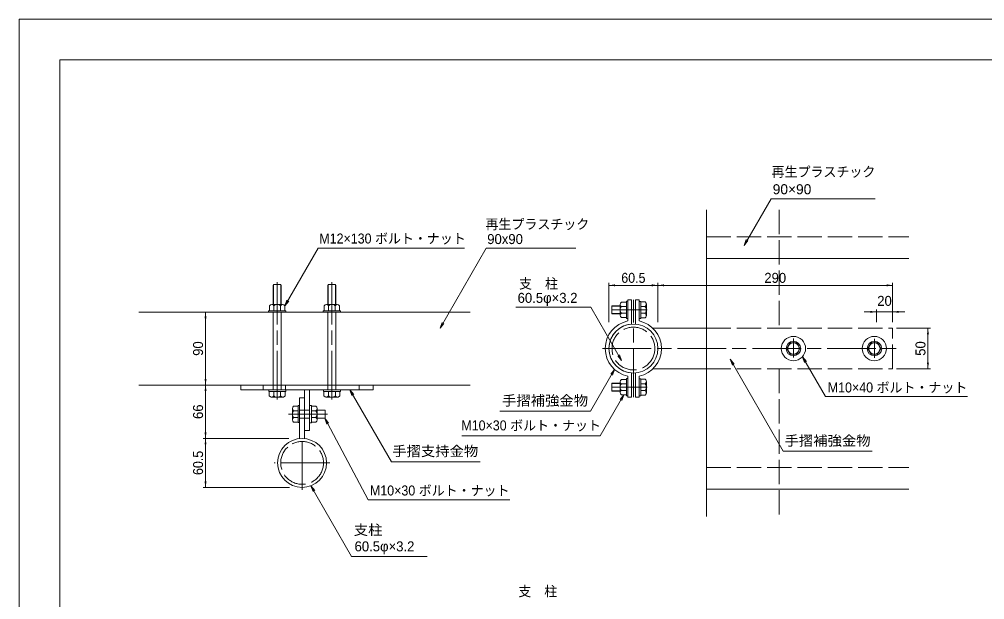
# Model space of a CAD drawing. Units: millimetres at full size, sheet at 1:5. Extents: x 47 to 2146, y -22 to 1455.
# Drawn here: x 47 to 1240, y 738 to 1455 of the extents above; entities that cross this region are included whole.
import ezdxf
from ezdxf.enums import TextEntityAlignment as Align

# ---------------------------------------------------------------- set-up
doc = ezdxf.new("R2010")
doc.units = ezdxf.units.MM
doc.header["$LTSCALE"] = 5
doc.linetypes.add('CHAIN', pattern=[18.5, 12, -1.5, 3.5, -1.5])
doc.linetypes.add('DASHED', pattern=[7.5, 6, -1.5])
for name, color, linetype, lineweight in [('ボルト', 7, 'Continuous', 18), ('中心線', 7, 'CHAIN', 9), ('図面枠-A3', 7, 'Continuous', 13), ('図面枠-レイアウト', 7, 'Continuous', 13), ('寸法', 7, 'Continuous', 13), ('引出線', 7, 'Continuous', 13), ('支持金物', 7, 'Continuous', 13), ('支柱', 7, 'Continuous', 18), ('文字', 7, 'Continuous', 9), ('破線', 7, 'DASHED', 9), ('角材', 7, 'Continuous', 18), ('金物', 7, 'Continuous', 18)]:
    doc.layers.add(name, color=color, linetype=linetype, lineweight=lineweight)
doc.styles.add('ＭＳ Ｐゴシック', font='')
doc.styles.get('ＭＳ Ｐゴシック').set_extended_font_data('MS PGothic')

# ---------------------------------------------------------------- blocks, each defined once
blk = doc.blocks.new('open_arrow')
at = {"color": 0, "linetype": 'Continuous', "lineweight": -2}
blk.add_lwpolyline([(7.5, 1.25), (0, 0), (7.5, -1.25)], dxfattribs=at)
blk = doc.blocks.new('filled_arrow')
at = {"color": 0, "linetype": 'Continuous', "lineweight": -2}
blk.add_solid([(7.5, 1.25), (0, 0), (7.5, -1.25)], dxfattribs=at)

msp = doc.modelspace()

# ---------------------------------------------------------------- linework, layer by layer
at = {"layer": 'ボルト'}
for p, q in [((360.847, 1127.37), (360.405, 1126.928)), ((360.405, 1126.928), (360.405, 1102.87)), ((360.847, 1127.37), (369.963, 1127.37)), ((360.847, 1127.37), (360.847, 1102.87)), ((370.405, 1126.928), (369.963, 1127.37)), ((369.963, 1127.37), (369.963, 1102.87)), ((370.405, 1126.928), (370.405, 1102.87)), ((428.019, 1126.928), (428.461, 1127.37)), ((428.019, 1126.928), (428.019, 1102.87)), ((437.577, 1127.37), (428.461, 1127.37)), ((428.461, 1127.37), (428.461, 1102.87)), ((437.577, 1127.37), (438.019, 1126.928)), ((437.577, 1127.37), (437.577, 1102.87)), ((438.019, 1126.928), (438.019, 1102.87)), ((356.028, 1094.87), (356.028, 1101.245)), ((372.068, 1102.87), (358.742, 1102.87)), ((361.342, 1094.87), (361.342, 1101.245)), ((369.467, 1094.87), (369.467, 1101.245)), ((374.781, 1094.87), (374.781, 1101.245)), ((423.643, 1094.87), (423.643, 1101.245)), ((426.356, 1102.87), (439.681, 1102.87)), ((428.956, 1094.87), (428.956, 1101.245)), ((437.081, 1094.87), (437.081, 1101.245)), ((442.395, 1094.87), (442.395, 1101.245)), ((354.781, 1094.87), (376.028, 1094.87)), ((354.781, 1094.87), (354.781, 1093.37)), ((360.405, 1093.37), (360.405, 997.37)), ((370.404, 1093.37), (370.404, 997.37)), ((376.028, 1093.37), (376.028, 1094.87)), ((443.643, 1094.87), (422.395, 1094.87)), ((422.395, 1093.37), (422.395, 1094.87)), ((428.019, 1093.37), (428.019, 997.37)), ((438.019, 1093.37), (438.019, 997.37)), ((443.643, 1094.87), (443.643, 1093.37)), ((354.905, 997.37), (354.905, 995.37)), ((354.905, 995.37), (375.905, 995.37)), ((355.596, 995.37), (355.596, 989.97)), ((355.596, 989.97), (356.048, 989.461)), ((361.023, 989.738), (361.155, 989.97)), ((361.154, 995.37), (361.154, 989.97)), ((361.155, 989.97), (361.994, 989.34)), ((369.366, 989.727), (369.655, 989.97)), ((369.655, 995.37), (369.655, 989.97)), ((369.655, 989.97), (369.916, 989.549)), ((374.844, 989.542), (375.213, 989.97)), ((375.214, 995.37), (375.214, 989.97)), ((375.905, 995.37), (375.905, 997.37)), ((422.519, 995.37), (422.519, 997.37)), ((443.519, 995.37), (422.519, 995.37)), ((423.21, 995.37), (423.21, 989.97)), ((423.579, 989.542), (423.21, 989.97)), ((428.769, 989.97), (428.508, 989.549)), ((428.769, 995.37), (428.769, 989.97)), ((428.769, 989.97), (429.608, 989.34)), ((436.98, 989.727), (437.269, 989.97)), ((437.269, 995.37), (437.269, 989.97)), ((437.269, 989.97), (437.53, 989.549)), ((442.459, 989.542), (442.828, 989.97)), ((442.828, 995.37), (442.828, 989.97)), ((443.519, 997.37), (443.519, 995.37)), ((356.048, 989.461), (356.588, 989.034)), ((356.588, 989.034), (357.198, 988.702)), ((357.198, 988.702), (357.86, 988.475)), ((357.86, 988.475), (358.435, 988.37)), ((358.435, 988.37), (358.951, 988.407)), ((358.435, 988.37), (372.375, 988.37)), ((358.951, 988.407), (359.452, 988.527)), ((359.452, 988.527), (359.924, 988.727)), ((359.924, 988.727), (360.351, 989.002)), ((360.351, 989.002), (360.721, 989.342)), ((360.721, 989.342), (361.023, 989.738)), ((361.994, 989.34), (362.937, 988.856)), ((362.937, 988.856), (363.955, 988.533)), ((363.955, 988.533), (365.017, 988.382)), ((365.017, 988.382), (365.405, 988.37)), ((365.405, 988.37), (366.475, 988.459)), ((366.475, 988.459), (367.512, 988.72)), ((367.512, 988.72), (368.486, 989.147)), ((368.486, 989.147), (369.366, 989.727)), ((369.916, 989.549), (370.25, 989.178)), ((370.25, 989.178), (370.648, 988.867)), ((370.648, 988.867), (371.098, 988.626)), ((371.098, 988.626), (371.585, 988.461)), ((371.585, 988.461), (372.095, 988.379)), ((372.095, 988.379), (372.375, 988.37)), ((372.374, 988.37), (373.065, 988.505)), ((373.065, 988.505), (373.719, 988.751)), ((373.719, 988.751), (374.318, 989.1)), ((374.318, 989.1), (374.844, 989.542)), ((424.105, 989.1), (423.579, 989.542)), ((424.704, 988.751), (424.105, 989.1)), ((425.359, 988.505), (424.704, 988.751)), ((426.049, 988.37), (425.359, 988.505)), ((426.328, 988.379), (426.049, 988.37)), ((439.989, 988.37), (426.049, 988.37)), ((426.838, 988.461), (426.328, 988.379)), ((427.325, 988.626), (426.838, 988.461)), ((427.775, 988.867), (427.325, 988.626)), ((428.173, 989.178), (427.775, 988.867)), ((428.508, 989.549), (428.173, 989.178)), ((429.608, 989.34), (430.551, 988.856)), ((430.551, 988.856), (431.569, 988.533)), ((431.569, 988.533), (432.632, 988.382)), ((432.632, 988.382), (433.019, 988.37)), ((433.019, 988.37), (434.089, 988.459)), ((434.089, 988.459), (435.127, 988.72)), ((435.127, 988.72), (436.1, 989.147)), ((436.1, 989.147), (436.98, 989.727)), ((437.53, 989.549), (437.865, 989.178)), ((437.865, 989.178), (438.263, 988.867)), ((438.263, 988.867), (438.712, 988.626)), ((438.712, 988.626), (439.199, 988.461)), ((439.199, 988.461), (439.709, 988.379)), ((439.709, 988.379), (439.989, 988.37)), ((439.989, 988.37), (440.679, 988.505)), ((440.679, 988.505), (441.333, 988.751)), ((441.333, 988.751), (441.933, 989.1)), ((441.933, 989.1), (442.459, 989.542))]:
    msp.add_line(p, q, dxfattribs=at)
for centre, radius, start, end in [((359.197, 1099.031), 3.865, 96.76096, 145.0657), ((358.776, 1100.032), 2.838, 25.29555, 90.69438), ((365.405, 1096.979), 5.891, 90, 133.6028), ((365.405, 1096.979), 5.891, 46.3972, 90), ((372.033, 1100.032), 2.838, 89.30562, 154.70445), ((371.612, 1099.031), 3.865, 34.9343, 83.22969), ((426.812, 1099.031), 3.865, 96.77031, 145.0657), ((426.391, 1100.032), 2.838, 25.29555, 90.69438), ((433.019, 1096.979), 5.891, 90, 133.6028), ((433.019, 1096.979), 5.891, 46.3972, 90), ((439.647, 1100.032), 2.838, 89.30562, 154.70445), ((439.226, 1099.031), 3.865, 34.9343, 83.23904)]:
    msp.add_arc(centre, radius, start, end, dxfattribs=at)
at = {"layer": '中心線'}
for p, q in [((365.405, 985.519), (365.405, 1130.255)), ((433.019, 985.519), (433.019, 1130.255)), ((805.487, 988.196), (805.487, 1108.696)), ((767.507, 1048.446), (1132.246, 1048.446)), ((396.247, 873.831), (396.247, 937.37)), ((430.411, 907.12), (361.836, 907.12))]:
    msp.add_line(p, q, dxfattribs=at)
at = {"layer": '図面枠-A3', "lineweight": 20}
msp.add_lwpolyline([(96.797, 20.221), (2096.797, 20.221), (2096.797, 1405.221), (96.797, 1405.221)], close=True, dxfattribs=at)
at = {"layer": '図面枠-レイアウト'}
msp.add_lwpolyline([(2146.058, 1455.221), (46.797, 1455.221), (46.797, -22.47)], dxfattribs=at)
at = {"layer": '寸法'}
for p, q in [((775.237, 1080.946), (775.237, 1129.521)), ((835.737, 1126.521), (775.237, 1126.521)), ((835.737, 1080.946), (835.737, 1129.521)), ((835.737, 1080.946), (835.737, 1129.521)), ((1125.737, 1126.521), (835.737, 1126.521)), ((1125.737, 1080.946), (1125.737, 1129.521)), ((309.697, 1093.37), (273.88, 1093.37)), ((276.88, 1093.37), (276.88, 1003.37)), ((1140.737, 1093.723), (1090.737, 1093.723)), ((1105.737, 1080.946), (1105.737, 1096.723)), ((1125.737, 1080.946), (1125.737, 1096.723)), ((1130.737, 1073.446), (1172.407, 1073.446)), ((1169.407, 1073.446), (1169.407, 1023.446)), ((1130.737, 1023.446), (1172.407, 1023.446)), ((312.649, 1003.37), (273.88, 1003.37)), ((312.649, 1003.37), (273.88, 1003.37)), ((276.88, 1003.37), (276.88, 937.37)), ((379.909, 937.37), (273.88, 937.37)), ((379.909, 937.37), (273.88, 937.37)), ((276.88, 937.37), (276.88, 876.87)), ((380.738, 876.87), (273.88, 876.87))]:
    msp.add_line(p, q, dxfattribs=at)
at = {"layer": '引出線'}
for points in [[(942.243, 1175.853), (975.513, 1233.478), (1104.352, 1233.478)], [(374.781, 1101.245), (415.873, 1172.419), (596.801, 1172.419)], [(566.567, 1073.593), (623.624, 1172.419), (734.564, 1172.419)], [(790.952, 1033.699), (753.002, 1099.43), (660.163, 1099.43)], [(1014.339, 1038.358), (1042.641, 989.339), (1218.478, 989.339)], [(925.142, 1035.109), (990.663, 921.624), (1100.601, 921.624)], [(782.283, 1022.578), (752.548, 971.075), (640.275, 971.075)], [(455.109, 997.37), (506.433, 908.473), (616.033, 908.473)], [(793.8, 991.319), (764.523, 940.61), (593.452, 940.61)], [(424.182, 962.37), (477.961, 861.518), (652.879, 861.518)], [(406.987, 878.84), (457.304, 791.689), (550.906, 791.689)]]:
    msp.add_lwpolyline(points, dxfattribs=at)
at = {"layer": '支持金物'}
for p, q in [((399.123, 997.348), (399.123, 947.348)), ((405.123, 947.348), (405.123, 997.348)), ((427.393, 967.37), (379.185, 967.37)), ((384.124, 974.34), (384.124, 960.4)), ((391.124, 977.179), (385.724, 977.179)), ((391.124, 971.62), (385.724, 971.62)), ((393.123, 977.87), (391.124, 977.87)), ((391.124, 977.87), (391.124, 956.87)), ((393.123, 956.87), (393.123, 977.87)), ((405.123, 972.37), (393.123, 972.37)), ((405.123, 977.993), (405.123, 956.746)), ((407.623, 977.993), (405.123, 977.993)), ((407.623, 977.993), (407.623, 956.746)), ((407.623, 977.179), (413.023, 977.179)), ((407.623, 971.62), (413.023, 971.62)), ((414.623, 974.34), (414.623, 960.4)), ((414.623, 960.707), (414.623, 974.032)), ((424.182, 972.37), (414.624, 972.37)), ((424.623, 971.928), (424.182, 972.37)), ((424.623, 971.928), (424.623, 962.812)), ((391.124, 963.12), (385.724, 963.12)), ((391.124, 957.561), (385.724, 957.561)), ((391.124, 956.87), (393.123, 956.87)), ((405.123, 962.37), (393.123, 962.37)), ((405.123, 956.746), (407.623, 956.746)), ((407.623, 963.12), (413.023, 963.12)), ((407.623, 957.561), (413.023, 957.561)), ((424.182, 962.37), (414.624, 962.37)), ((424.182, 962.37), (424.623, 962.812)), ((405.123, 947.348), (399.123, 947.348))]:
    msp.add_line(p, q, dxfattribs=at)
for centre, radius, start, end in [((387.337, 974.399), 3.214, 120.14067, 239.85933), ((390.57, 967.37), 6.446, 138.75035, 221.24965), ((411.409, 974.399), 3.214, 300.14067, 59.85933), ((408.177, 967.37), 6.446, 318.75035, 41.24965), ((387.337, 960.34), 3.214, 120.13883, 239.86412), ((411.41, 960.34), 3.214, 300.13588, 59.86117)]:
    msp.add_arc(centre, radius, start, end, dxfattribs=at)
at = {"layer": '支柱'}
for p, q in [((798.487, 1108.696), (802.987, 1108.696)), ((798.487, 1108.696), (798.487, 1082.483)), ((802.987, 1108.696), (802.987, 1078.592)), ((807.987, 1108.696), (812.487, 1108.696)), ((807.987, 1108.696), (807.987, 1078.592)), ((812.487, 1108.696), (812.487, 1082.483)), ((798.487, 988.196), (798.487, 1014.408)), ((802.987, 988.196), (802.987, 1018.299)), ((807.987, 988.196), (807.987, 1018.299)), ((812.487, 988.196), (812.487, 1014.408)), ((399.123, 987.37), (393.123, 987.37)), ((393.123, 937.221), (393.123, 987.37)), ((399.123, 987.37), (399.123, 937.221)), ((798.487, 988.196), (802.987, 988.196)), ((807.987, 988.196), (812.487, 988.196))]:
    msp.add_line(p, q, dxfattribs=at)
for centre in [(805.487, 1048.446), (396.123, 907.12)]:
    msp.add_circle(centre, 30.25, dxfattribs=at)
at = {"layer": '支柱', "linetype": 'DASHED'}
for centre in [(805.487, 1048.446), (396.247, 907.12)]:
    msp.add_circle(centre, 26.45, dxfattribs=at)
at = {"layer": '支柱'}
for radius, start, end in [(34.75, 101.62111, 258.37889), (30.25, 94.7406, 265.2594), (34.75, 281.62111, 78.37889)]:
    msp.add_arc((805.487, 1048.446), radius, start, end, dxfattribs=at)
at = {"layer": '破線'}
for p, q in [((985.737, 1219.88), (985.737, 1073.446)), ((895.737, 1186.448), (1145.821, 1186.448)), ((895.737, 1073.446), (1125.737, 1073.446)), ((1125.737, 1023.446), (1125.737, 1073.446)), ((895.737, 1023.446), (1125.737, 1023.446)), ((985.737, 1023.446), (985.737, 840.753)), ((895.737, 901.518), (1145.821, 901.518))]:
    msp.add_line(p, q, dxfattribs=at)
at = {"layer": '角材'}
for p, q in [((895.737, 1219.88), (895.737, 840.753)), ((895.737, 1159.504), (1145.821, 1159.504)), ((194.343, 1093.37), (603.94, 1093.37)), ((603.94, 1003.37), (194.343, 1003.37)), ((895.737, 874.574), (1145.821, 874.574))]:
    msp.add_line(p, q, dxfattribs=at)
at = {"layer": '金物'}
for p, q in [((778.987, 1100.754), (779.429, 1101.195)), ((778.987, 1100.754), (778.987, 1091.637)), ((778.987, 1100.754), (788.987, 1100.754)), ((779.429, 1101.195), (788.987, 1101.195)), ((788.987, 1089.533), (788.987, 1102.858)), ((796.987, 1105.572), (790.612, 1105.572)), ((796.987, 1100.258), (790.612, 1100.258)), ((796.987, 1106.819), (796.987, 1085.572)), ((796.987, 1106.819), (798.487, 1106.819)), ((798.487, 1106.819), (798.487, 1085.572)), ((812.487, 1106.695), (814.487, 1106.695)), ((812.487, 1085.696), (812.487, 1106.695)), ((814.487, 1106.695), (814.487, 1085.696)), ((814.487, 1106.005), (819.887, 1106.005)), ((814.487, 1100.446), (819.887, 1100.446)), ((820.315, 1105.635), (819.887, 1106.004)), ((819.887, 1100.446), (820.308, 1100.707)), ((820.13, 1100.157), (819.887, 1100.446)), ((820.71, 1099.277), (820.13, 1100.157)), ((820.308, 1100.707), (820.679, 1101.041)), ((820.757, 1105.109), (820.315, 1105.635)), ((820.679, 1101.041), (820.99, 1101.439)), ((821.137, 1098.303), (820.71, 1099.277)), ((821.106, 1104.51), (820.757, 1105.109)), ((820.99, 1101.439), (821.232, 1101.889)), ((821.352, 1103.855), (821.106, 1104.51)), ((821.399, 1097.266), (821.137, 1098.303)), ((821.232, 1101.889), (821.396, 1102.376)), ((821.487, 1103.165), (821.352, 1103.855)), ((821.396, 1102.376), (821.478, 1102.886)), ((821.478, 1102.886), (821.487, 1103.166)), ((821.487, 1103.166), (821.487, 1089.225)), ((778.987, 1096.196), (822.319, 1096.196)), ((779.429, 1091.196), (778.987, 1091.637)), ((778.987, 1091.637), (788.987, 1091.637)), ((779.429, 1091.196), (788.987, 1091.196)), ((796.987, 1092.133), (790.612, 1092.133)), ((796.987, 1086.819), (790.612, 1086.819)), ((798.487, 1085.572), (796.987, 1085.572)), ((814.487, 1085.696), (812.487, 1085.696)), ((814.487, 1091.945), (819.887, 1091.945)), ((814.487, 1086.386), (819.887, 1086.386)), ((819.887, 1091.945), (820.518, 1092.785)), ((820.12, 1091.814), (819.887, 1091.945)), ((819.887, 1086.387), (820.396, 1086.839)), ((820.515, 1091.512), (820.12, 1091.814)), ((820.396, 1086.839), (820.823, 1087.378)), ((820.855, 1091.142), (820.515, 1091.512)), ((820.518, 1092.785), (821.002, 1093.728)), ((820.823, 1087.378), (821.155, 1087.989)), ((821.13, 1090.714), (820.855, 1091.142)), ((821.002, 1093.728), (821.324, 1094.746)), ((821.33, 1090.243), (821.13, 1090.714)), ((821.155, 1087.989), (821.383, 1088.651)), ((821.324, 1094.746), (821.475, 1095.808)), ((821.45, 1089.741), (821.33, 1090.243)), ((821.383, 1088.651), (821.487, 1089.226)), ((821.487, 1096.196), (821.399, 1097.266)), ((821.487, 1089.225), (821.45, 1089.741)), ((821.475, 1095.808), (821.487, 1096.196)), ((895.737, 1073.446), (829.624, 1073.446)), ((999.196, 1055.446), (995.155, 1048.446)), ((1007.279, 1055.446), (999.196, 1055.446)), ((1003.237, 1037.248), (1003.237, 1060.896)), ((1011.32, 1048.446), (1007.279, 1055.446)), ((1099.196, 1055.446), (1095.155, 1048.446)), ((1107.279, 1055.446), (1099.196, 1055.446)), ((1103.237, 1036.874), (1103.237, 1060.565)), ((1111.32, 1048.446), (1107.279, 1055.446)), ((995.155, 1048.446), (999.196, 1041.445)), ((999.196, 1041.445), (1007.279, 1041.445)), ((1007.279, 1041.445), (1011.32, 1048.446)), ((1095.155, 1048.446), (1099.196, 1041.445)), ((1099.196, 1041.445), (1107.279, 1041.445)), ((1107.279, 1041.445), (1111.32, 1048.446)), ((895.737, 1023.446), (829.624, 1023.446)), ((320.48, 1003.37), (320.48, 997.37)), ((347.95, 997.37), (347.95, 1003.37)), ((375.865, 997.37), (375.865, 1003.37)), ((466.655, 997.37), (466.655, 1003.37)), ((483.896, 1003.37), (483.896, 997.37)), ((779.429, 1005.695), (778.987, 1005.254)), ((778.987, 996.137), (778.987, 1005.254)), ((778.987, 1005.254), (788.987, 1005.254)), ((779.429, 1005.695), (788.987, 1005.695)), ((788.987, 1007.358), (788.987, 994.033)), ((796.987, 1010.072), (790.612, 1010.072)), ((796.987, 1004.758), (790.612, 1004.758)), ((796.987, 990.072), (796.987, 1011.319)), ((798.487, 1011.319), (796.987, 1011.319)), ((798.487, 990.072), (798.487, 1011.319)), ((814.487, 1011.195), (812.487, 1011.195)), ((812.487, 1011.195), (812.487, 990.196)), ((814.487, 990.196), (814.487, 1011.195)), ((814.487, 1010.505), (819.887, 1010.505)), ((814.487, 1004.946), (819.887, 1004.946)), ((820.315, 1010.135), (819.887, 1010.504)), ((819.887, 1004.946), (820.308, 1005.207)), ((820.13, 1004.657), (819.887, 1004.946)), ((820.71, 1003.777), (820.13, 1004.657)), ((820.308, 1005.207), (820.679, 1005.541)), ((820.757, 1009.609), (820.315, 1010.135)), ((820.679, 1005.541), (820.99, 1005.939)), ((821.137, 1002.803), (820.71, 1003.777)), ((821.106, 1009.01), (820.757, 1009.609)), ((820.99, 1005.939), (821.232, 1006.389)), ((821.352, 1008.355), (821.106, 1009.01)), ((821.399, 1001.766), (821.137, 1002.803)), ((821.232, 1006.389), (821.396, 1006.876)), ((821.487, 1007.665), (821.352, 1008.355)), ((821.396, 1006.876), (821.478, 1007.386)), ((821.478, 1007.386), (821.487, 1007.666)), ((821.487, 993.725), (821.487, 1007.666)), ((483.896, 997.37), (320.48, 997.37)), ((778.987, 1000.696), (822.319, 1000.696)), ((778.987, 996.137), (779.429, 995.696)), ((778.987, 996.137), (788.987, 996.137)), ((779.429, 995.696), (788.987, 995.696)), ((796.987, 996.633), (790.612, 996.633)), ((796.987, 991.319), (790.612, 991.319)), ((796.987, 990.072), (798.487, 990.072)), ((812.487, 990.196), (814.487, 990.196)), ((814.487, 996.445), (819.887, 996.445)), ((814.487, 990.886), (819.887, 990.886)), ((819.887, 996.445), (820.518, 997.285)), ((820.12, 996.314), (819.887, 996.445)), ((819.887, 990.887), (820.396, 991.339)), ((820.515, 996.012), (820.12, 996.314)), ((820.396, 991.339), (820.823, 991.878)), ((820.855, 995.642), (820.515, 996.012)), ((820.518, 997.285), (821.002, 998.228)), ((820.823, 991.878), (821.155, 992.489)), ((821.13, 995.214), (820.855, 995.642)), ((821.002, 998.228), (821.324, 999.246)), ((821.33, 994.743), (821.13, 995.214)), ((821.155, 992.489), (821.383, 993.151)), ((821.324, 999.246), (821.475, 1000.308)), ((821.45, 994.241), (821.33, 994.743)), ((821.383, 993.151), (821.487, 993.726)), ((821.487, 1000.696), (821.399, 1001.766)), ((821.487, 993.725), (821.45, 994.241)), ((821.475, 1000.308), (821.487, 1000.696))]:
    msp.add_line(p, q, dxfattribs=at)
for centre, radius in [((1003.237, 1048.446), 15), ((1103.237, 1048.446), 15), ((1003.237, 1048.446), 9), ((1003.237, 1048.446), 7), ((1103.237, 1048.446), 9), ((1103.237, 1048.446), 7)]:
    msp.add_circle(centre, radius, dxfattribs=at)
for centre, radius, start, end in [((791.825, 1102.824), 2.838, 179.30562, 244.70445), ((794.878, 1096.196), 5.891, 136.3972, 180), ((792.826, 1102.403), 3.865, 124.9343, 173.23904), ((794.878, 1096.196), 5.891, 180, 223.6028), ((791.825, 1089.567), 2.838, 115.29555, 180.69438), ((792.826, 1089.988), 3.865, 186.77031, 235.0657), ((791.825, 1007.324), 2.838, 179.30562, 244.70445), ((794.878, 1000.696), 5.891, 136.3972, 180), ((792.826, 1006.903), 3.865, 124.9343, 173.22969), ((794.878, 1000.696), 5.891, 180, 223.6028), ((791.825, 994.067), 2.838, 115.29555, 180.69438), ((792.826, 994.488), 3.865, 186.76096, 235.0657)]:
    msp.add_arc(centre, radius, start, end, dxfattribs=at)

# ---------------------------------------------------------------- block references
at = {"layer": '寸法'}
for p in [(775.237, 1126.521), (835.737, 1126.521), (1125.737, 1093.723)]:
    msp.add_blockref('filled_arrow', p, dxfattribs=at)
for p, rotation in [((835.737, 1126.521), 180), ((1125.737, 1126.521), 180), ((276.88, 1093.37), 270), ((1105.737, 1093.723), 180), ((1169.407, 1073.446), 270), ((1169.407, 1023.446), 90), ((276.88, 1003.37), 90), ((276.88, 1003.37), 270), ((276.88, 937.37), 90), ((276.88, 937.37), 270), ((276.88, 876.87), 90)]:
    msp.add_blockref('filled_arrow', p, dxfattribs=dict(at, rotation=rotation))
at = {"layer": '引出線'}
for p, rotation in [((942.243, 1175.853), 60), ((374.781, 1101.245), 60), ((566.567, 1073.593), 60), ((790.952, 1033.699), 120), ((1014.339, 1038.358), 300), ((925.142, 1035.109), 300), ((782.283, 1022.578), 240), ((455.109, 997.37), 300), ((793.8, 991.319), 240), ((424.182, 962.37), 298.1), ((406.987, 878.84), 300)]:
    msp.add_blockref('open_arrow', p, dxfattribs=dict(at, rotation=rotation))

# ---------------------------------------------------------------- texts
at = {"layer": '寸法', "style": 'ＭＳ Ｐゴシック', "width": 0.95}
msp.add_text('60.5', height=12.37, dxfattribs=at).set_placement((805.487, 1135.771), align=Align.MIDDLE_CENTER)
at = {"layer": '寸法', "style": 'ＭＳ Ｐゴシック'}
for s, p in [('290', (980.737, 1135.771)), ('20', (1115.737, 1107.317))]:
    msp.add_text(s, height=12.37, dxfattribs=at).set_placement(p, align=Align.MIDDLE_CENTER)
for s, p in [('90', (267.63, 1048.37)), ('50', (1160.157, 1048.446)), ('66', (267.63, 970.37))]:
    msp.add_text(s, height=12.37, rotation=90, dxfattribs=at).set_placement(p, align=Align.MIDDLE_CENTER)
at = {"layer": '寸法', "style": 'ＭＳ Ｐゴシック', "width": 0.95}
msp.add_text('60.5', height=12.37, rotation=90, dxfattribs=at).set_placement((267.63, 907.12), align=Align.MIDDLE_CENTER)
at = {"layer": '文字', "style": 'ＭＳ Ｐゴシック'}
for s, width, p in [('再生プラスチック', 0.95, (976.194, 1256.945)), ('90×90', 1.05, (977.619, 1235.373)), ('再生プラスチック', 0.95, (622.721, 1192.221)), ('M12×130 ボルト・ナット', 0.95, (417.416, 1174.476)), ('支\u3000柱', 0.95, (664.231, 1118.759)), ('M10×40 ボルト・ナット', 0.95, (1045.648, 990.47)), ('手摺補強金物', 1.05, (643.247, 974.25)), ('M10×30 ボルト・ナット', 0.95, (592.921, 943.554)), ('手摺補強金物', 1.05, (992.251, 924.665)), ('手摺支持金物', 1.05, (507.522, 911.785)), ('M10×30 ボルト・ナット', 0.95, (479.964, 863.149)), ('支柱', 1.05, (460.002, 814.414)), ('支\u3000柱', 0.95, (663.297, 738.61))]:
    msp.add_text(s, height=12.37, dxfattribs=dict(at, width=width)).set_placement(p, align=Align.BOTTOM_LEFT)
for s, p in [('90x90', (624.912, 1173.802)), ('60.5φ×3.2', (662.462, 1101.146)), ('60.5φ×3.2', (461.001, 794.116))]:
    msp.add_text(s, height=12.37, dxfattribs=at).set_placement(p, align=Align.BOTTOM_LEFT)

doc.saveas('drawing.dxf')
